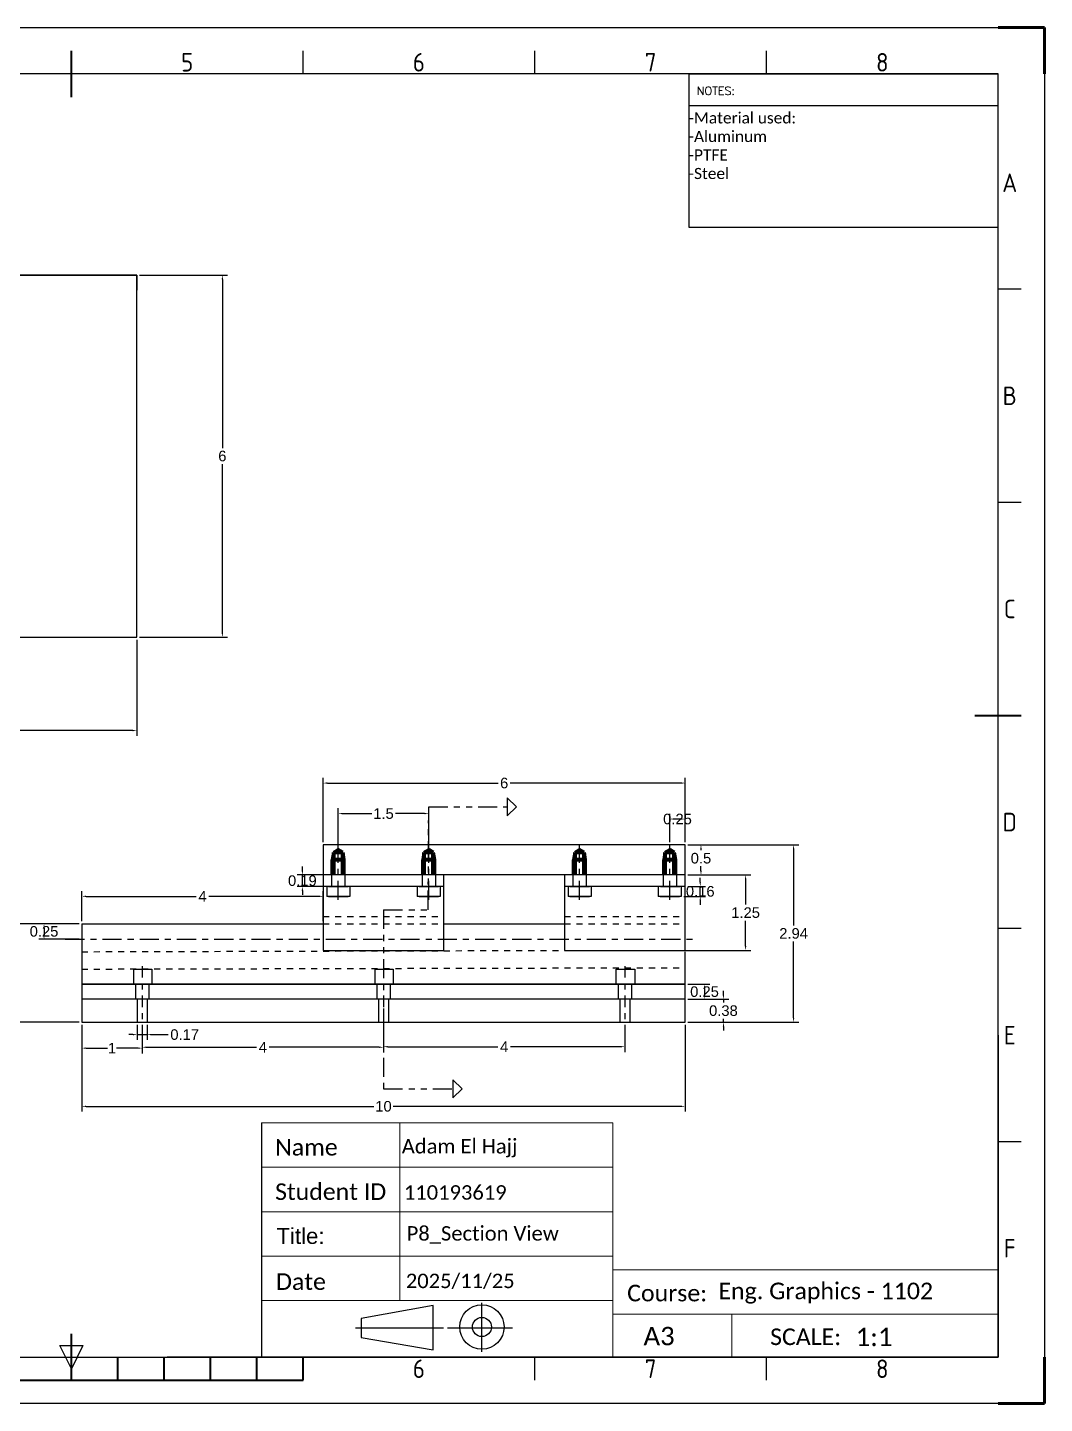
# Model space of a CAD drawing. Header units: inches. Extents: x 2714.6 to 2746.9, y 1797.3 to 1820.1.
# Drawn here: x 2730.04 to 2746.89, y 1797.26 to 1820.07 of the extents above; entities that cross this region are included whole.
import ezdxf
from ezdxf.enums import TextEntityAlignment as Align

# ---------------------------------------------------------------- set-up
doc = ezdxf.new("R2010")
doc.units = ezdxf.units.IN
doc.header["$LTSCALE"] = 0.01
for name, pattern in [('ACAD_ISO02W100', [15, 12, -3]), ('CENTER', [50.8, 31.75, -6.35, 6.35, -6.35]), ('CENTER2', [28.575, 19.05, -3.175, 3.175, -3.175]), ('HIDDEN', [9.525, 6.35, -3.175]), ('PHANTOM', [63.5, 31.75, -6.35, 6.35, -6.35, 6.35, -6.35])]:
    doc.linetypes.add(name, pattern=pattern)
for name, color, linetype in [('2', 32, 'Continuous'), ('Center Lines', 160, 'CENTER'), ('Hidden Lines', 240, 'HIDDEN'), ('KADR', 2, 'Continuous'), ('Phantom', 90, 'PHANTOM')]:
    doc.layers.add(name, color=color, linetype=linetype)
for name, color, linetype, lineweight in [('AM_BOR', 7, 'Continuous', 50), ('H', 7, 'Continuous', 100), ('MA_AUX', 90, 'Continuous', 20), ('TEXT', 3, 'Continuous', 5)]:
    doc.layers.add(name, color=color, linetype=linetype, lineweight=lineweight)
doc.styles.add('ACISOTS', font='isocp.shx')
doc.styles.add('ROMANT', font='romant.shx', dxfattribs={"height": 500})
doc.styles.get("Standard").update_dxf_attribs({"font": 'arial.ttf'})
doc.dimstyles.new('ISO-25', dxfattribs={"dimscale": 0.07, "dimtxt": 2.5, "dimasz": 1, "dimexe": 1.25, "dimexo": 0.625, "dimtad": 0, "dimtih": 1, "dimtoh": 1, "dimdsep": 46, "dimtxsty": 'Standard', "dimcen": 1, "dimadec": 0, "dimazin": 0, "dimtfac": 1, "dimtmove": 0, "dimatfit": 3, "dimfxl": 1, "dimarcsym": 0})

# ---------------------------------------------------------------- blocks, each defined once
blk = doc.blocks.new('ISO_A3')
for p, q in [((410, 287), (10, 287)), ((410, 10), (410, 287)), ((10, 10), (410, 10))]:
    blk.add_line(p, q)
at = {"layer": 'AM_BOR', "color": 1, "lineweight": 25}
for p, q in [((0, 297), (420, 297)), ((420, 297), (420, 0)), ((260, 287), (260, 292)), ((310, 287), (310, 292)), ((360, 287), (360, 292)), ((415, 240.5), (410, 240.5)), ((415, 194.5), (410, 194.5)), ((415, 102.5), (410, 102.5)), ((415, 56.5), (410, 56.5)), ((210, 7.5), (207.5, 12.5)), ((207.5, 12.5), (212.5, 12.5)), ((212.5, 12.5), (210, 7.5)), ((310, 5), (310, 10)), ((360, 5), (360, 10)), ((420, 0), (0, 0))]:
    blk.add_line(p, q, dxfattribs=at)
at = {"layer": 'AM_BOR'}
for p, q in [((420, 297), (410, 297)), ((420, 287), (420, 297)), ((420, 0), (420, 10)), ((420, 0), (410, 0))]:
    blk.add_line(p, q, dxfattribs=at)
at = {"layer": 'AM_BOR', "color": 2, "lineweight": 35}
for p, q in [((210, 282), (210, 292)), ((405, 148.5), (415, 148.5)), ((210, 5), (210, 15)), ((220, 5), (220, 10)), ((230, 5), (230, 10)), ((240, 5), (240, 10)), ((250, 5), (250, 10)), ((260, 5), (260, 10)), ((160, 5), (260, 5))]:
    blk.add_line(p, q, dxfattribs=at)
at = {"layer": 'AM_BOR', "color": 1, "lineweight": 25, "style": 'ACISOTS'}
for s, p in [('5', (235, 289.5)), ('6', (285, 289.5)), ('7', (335, 289.5)), ('8', (385, 289.5)), ('A', (412.5, 263.5)), ('B', (412.5, 217.5)), ('C', (412.5, 171.5)), ('D', (412.5, 125.5)), ('E', (412.5, 79.5)), ('F', (412.5, 33.5)), ('6', (285, 7.5)), ('7', (335, 7.5)), ('8', (385, 7.5))]:
    blk.add_text(s, height=4, dxfattribs=at).set_placement(p, align=Align.MIDDLE)
blk = doc.blocks.new('*U14')
at = {"layer": 'Center Lines', "color": 0, "linetype": 'CENTER2', "transparency": 16777216}
blk.add_line((0, 0.425), (0, -0.713), dxfattribs=at)
blk = doc.blocks.new('*U15')
at = {"layer": 'Center Lines', "color": 0, "linetype": 'CENTER2', "transparency": 16777216}
blk.add_line((0, 0.425), (0, -0.713), dxfattribs=at)
blk = doc.blocks.new('*U16')
at = {"layer": 'Center Lines', "color": 0, "linetype": 'CENTER2', "transparency": 16777216}
blk.add_line((0, 0.425), (0, -0.713), dxfattribs=at)
blk = doc.blocks.new('*D17')
at = {"color": 0, "lineweight": -2, "transparency": 16777216}
for p, q in [((2731.896, 1815.967), (2733.355, 1815.967)), ((2733.268, 1815.897), (2733.268, 1813.1)), ((2733.268, 1810.037), (2733.268, 1812.834)), ((2731.896, 1809.967), (2733.355, 1809.967))]:
    blk.add_line(p, q, dxfattribs=at)
at = {"color": 0, "transparency": 16777216}
for points in [[(2733.256, 1815.897), (2733.28, 1815.897), (2733.268, 1815.967)], [(2733.256, 1810.037), (2733.28, 1810.037), (2733.268, 1809.967)]]:
    blk.add_solid(points, dxfattribs=at)
at = {"layer": 'Defpoints', "color": 0, "transparency": 16777216}
for p in [(2731.852, 1815.967), (2731.852, 1809.967), (2733.268, 1809.967)]:
    blk.add_point(p, dxfattribs=at)
at = {"color": 0, "transparency": 16777216, "insert": (2733.268, 1812.967), "char_height": 0.175, "attachment_point": 5}
blk.add_mtext('6', dxfattribs=at)
blk = doc.blocks.new('*D19')
at = {"color": 0, "lineweight": -2, "transparency": 16777216}
for p, q in [((2721.852, 1809.923), (2721.852, 1808.329)), ((2731.852, 1809.923), (2731.852, 1808.329)), ((2721.922, 1808.416), (2726.691, 1808.416)), ((2731.782, 1808.416), (2727.012, 1808.416))]:
    blk.add_line(p, q, dxfattribs=at)
at = {"color": 0, "transparency": 16777216}
for points in [[(2721.922, 1808.428), (2721.922, 1808.405), (2721.852, 1808.416)], [(2731.782, 1808.428), (2731.782, 1808.405), (2731.852, 1808.416)]]:
    blk.add_solid(points, dxfattribs=at)
at = {"layer": 'Defpoints', "color": 0, "transparency": 16777216}
for p in [(2721.852, 1809.967), (2731.852, 1809.967), (2731.852, 1808.416)]:
    blk.add_point(p, dxfattribs=at)
at = {"color": 0, "transparency": 16777216, "insert": (2726.852, 1808.416), "char_height": 0.175, "attachment_point": 5}
blk.add_mtext('10', dxfattribs=at)
blk = doc.blocks.new('*D23')
at = {"color": 0, "lineweight": -2, "transparency": 16777216}
for p, q in [((2735.939, 1803.539), (2735.939, 1803.087)), ((2739.939, 1803.539), (2739.939, 1803.087)), ((2736.009, 1803.175), (2737.835, 1803.175)), ((2739.869, 1803.175), (2738.043, 1803.175))]:
    blk.add_line(p, q, dxfattribs=at)
at = {"color": 0, "transparency": 16777216}
for points in [[(2736.009, 1803.187), (2736.009, 1803.163), (2735.939, 1803.175)], [(2739.869, 1803.187), (2739.869, 1803.163), (2739.939, 1803.175)]]:
    blk.add_solid(points, dxfattribs=at)
at = {"layer": 'Defpoints', "color": 0, "transparency": 16777216}
for p in [(2735.939, 1803.583), (2739.939, 1803.583), (2739.939, 1803.175)]:
    blk.add_point(p, dxfattribs=at)
at = {"color": 0, "transparency": 16777216, "insert": (2737.939, 1803.175), "char_height": 0.175, "attachment_point": 5}
blk.add_mtext('4', dxfattribs=at)
blk = doc.blocks.new('*D24')
at = {"color": 0, "lineweight": -2, "transparency": 16777216}
for p, q in [((2735.939, 1803.539), (2735.939, 1803.079)), ((2731.939, 1803.331), (2731.939, 1803.079)), ((2732.009, 1803.166), (2733.835, 1803.166)), ((2735.869, 1803.166), (2734.043, 1803.166))]:
    blk.add_line(p, q, dxfattribs=at)
at = {"color": 0, "transparency": 16777216}
for points in [[(2732.009, 1803.178), (2732.009, 1803.154), (2731.939, 1803.166)], [(2735.869, 1803.178), (2735.869, 1803.154), (2735.939, 1803.166)]]:
    blk.add_solid(points, dxfattribs=at)
at = {"layer": 'Defpoints', "color": 0, "transparency": 16777216}
for p in [(2735.939, 1803.583), (2731.939, 1803.375), (2735.939, 1803.166)]:
    blk.add_point(p, dxfattribs=at)
at = {"color": 0, "transparency": 16777216, "insert": (2733.939, 1803.166), "char_height": 0.175, "attachment_point": 5}
blk.add_mtext('4', dxfattribs=at)
blk = doc.blocks.new('*D25')
at = {"color": 0, "lineweight": -2, "transparency": 16777216}
for p, q in [((2730.895, 1805.212), (2730.225, 1805.212)), ((2730.312, 1805.142), (2730.312, 1805.029)), ((2730.895, 1804.959), (2730.225, 1804.959))]:
    blk.add_line(p, q, dxfattribs=at)
at = {"color": 0, "transparency": 16777216}
for points in [[(2730.301, 1805.142), (2730.324, 1805.142), (2730.312, 1805.212)], [(2730.301, 1805.029), (2730.324, 1805.029), (2730.312, 1804.959)]]:
    blk.add_solid(points, dxfattribs=at)
at = {"layer": 'Defpoints', "color": 0, "transparency": 16777216}
for p in [(2730.939, 1805.212), (2730.312, 1804.959), (2730.939, 1804.959)]:
    blk.add_point(p, dxfattribs=at)
at = {"color": 0, "transparency": 16777216, "insert": (2730.312, 1805.086), "char_height": 0.175, "attachment_point": 5}
blk.add_mtext('0.25', dxfattribs=at)
blk = doc.blocks.new('*D26')
at = {"color": 0, "lineweight": -2, "transparency": 16777216}
for p, q in [((2730.939, 1803.539), (2730.939, 1803.064)), ((2731.939, 1803.539), (2731.939, 1803.064)), ((2731.009, 1803.151), (2731.363, 1803.151)), ((2731.869, 1803.151), (2731.515, 1803.151))]:
    blk.add_line(p, q, dxfattribs=at)
at = {"color": 0, "transparency": 16777216}
for points in [[(2731.009, 1803.163), (2731.009, 1803.14), (2730.939, 1803.151)], [(2731.869, 1803.163), (2731.869, 1803.14), (2731.939, 1803.151)]]:
    blk.add_solid(points, dxfattribs=at)
at = {"layer": 'Defpoints', "color": 0, "transparency": 16777216}
for p in [(2730.939, 1803.582), (2731.939, 1803.582), (2731.939, 1803.151)]:
    blk.add_point(p, dxfattribs=at)
at = {"color": 0, "transparency": 16777216, "insert": (2731.439, 1803.151), "char_height": 0.175, "attachment_point": 5}
blk.add_mtext('1', dxfattribs=at)
blk = doc.blocks.new('*D27')
at = {"color": 0, "lineweight": -2, "transparency": 16777216}
for p, q in [((2731.856, 1803.539), (2731.856, 1803.287)), ((2732.022, 1803.539), (2732.022, 1803.287)), ((2731.786, 1803.375), (2731.716, 1803.375)), ((2731.856, 1803.375), (2732.022, 1803.375)), ((2732.092, 1803.375), (2732.372, 1803.375))]:
    blk.add_line(p, q, dxfattribs=at)
at = {"color": 0, "transparency": 16777216}
for points in [[(2731.786, 1803.387), (2731.786, 1803.363), (2731.856, 1803.375)], [(2732.092, 1803.387), (2732.092, 1803.363), (2732.022, 1803.375)]]:
    blk.add_solid(points, dxfattribs=at)
at = {"layer": 'Defpoints', "color": 0, "transparency": 16777216}
for p in [(2731.856, 1803.583), (2732.022, 1803.583), (2732.022, 1803.375)]:
    blk.add_point(p, dxfattribs=at)
at = {"color": 0, "transparency": 16777216, "insert": (2732.643, 1803.375), "char_height": 0.175, "attachment_point": 5}
blk.add_mtext('0.17', dxfattribs=at)
blk = doc.blocks.new('*D28')
at = {"color": 0, "lineweight": -2, "transparency": 16777216}
for p, q in [((2740.983, 1804.212), (2741.347, 1804.212)), ((2741.26, 1804.142), (2741.26, 1804.032)), ((2740.983, 1803.962), (2741.347, 1803.962))]:
    blk.add_line(p, q, dxfattribs=at)
at = {"color": 0, "transparency": 16777216}
for points in [[(2741.248, 1804.142), (2741.271, 1804.142), (2741.26, 1804.212)], [(2741.248, 1804.032), (2741.271, 1804.032), (2741.26, 1803.962)]]:
    blk.add_solid(points, dxfattribs=at)
at = {"layer": 'Defpoints', "color": 0, "transparency": 16777216}
for p in [(2740.939, 1804.212), (2740.939, 1803.962), (2741.26, 1803.962)]:
    blk.add_point(p, dxfattribs=at)
at = {"color": 0, "transparency": 16777216, "insert": (2741.26, 1804.087), "char_height": 0.175, "attachment_point": 5}
blk.add_mtext('0.25', dxfattribs=at)
blk = doc.blocks.new('*D29')
at = {"color": 0, "lineweight": -2, "transparency": 16777216}
for p, q in [((2741.573, 1804.032), (2741.573, 1804.102)), ((2740.983, 1803.962), (2741.661, 1803.962)), ((2741.573, 1803.962), (2741.573, 1803.906)), ((2740.983, 1803.582), (2741.661, 1803.582)), ((2741.573, 1803.582), (2741.573, 1803.639)), ((2741.573, 1803.512), (2741.573, 1803.442))]:
    blk.add_line(p, q, dxfattribs=at)
at = {"color": 0, "transparency": 16777216}
for points in [[(2741.562, 1804.032), (2741.585, 1804.032), (2741.573, 1803.962)], [(2741.562, 1803.512), (2741.585, 1803.512), (2741.573, 1803.582)]]:
    blk.add_solid(points, dxfattribs=at)
at = {"layer": 'Defpoints', "color": 0, "transparency": 16777216}
for p in [(2740.939, 1803.962), (2741.573, 1803.962), (2740.939, 1803.582)]:
    blk.add_point(p, dxfattribs=at)
at = {"color": 0, "transparency": 16777216, "insert": (2741.573, 1803.772), "char_height": 0.175, "attachment_point": 5}
blk.add_mtext('0.38', dxfattribs=at)
blk = doc.blocks.new('*D30')
at = {"color": 0, "lineweight": -2, "transparency": 16777216}
for p, q in [((2740.983, 1806.022), (2742.028, 1806.022)), ((2741.941, 1805.952), (2741.941, 1805.53)), ((2741.941, 1804.842), (2741.941, 1805.264)), ((2738.983, 1804.772), (2742.028, 1804.772))]:
    blk.add_line(p, q, dxfattribs=at)
at = {"color": 0, "transparency": 16777216}
for points in [[(2741.929, 1805.952), (2741.952, 1805.952), (2741.941, 1806.022)], [(2741.929, 1804.842), (2741.952, 1804.842), (2741.941, 1804.772)]]:
    blk.add_solid(points, dxfattribs=at)
at = {"layer": 'Defpoints', "color": 0, "transparency": 16777216}
for p in [(2740.939, 1806.022), (2741.941, 1806.022), (2738.939, 1804.772)]:
    blk.add_point(p, dxfattribs=at)
at = {"color": 0, "transparency": 16777216, "insert": (2741.941, 1805.397), "char_height": 0.175, "attachment_point": 5}
blk.add_mtext('1.25', dxfattribs=at)
blk = doc.blocks.new('*D31')
at = {"color": 0, "lineweight": -2, "transparency": 16777216}
for p, q in [((2740.983, 1806.522), (2741.289, 1806.522)), ((2741.201, 1806.452), (2741.201, 1806.432)), ((2741.201, 1806.092), (2741.201, 1806.166)), ((2740.983, 1806.022), (2741.289, 1806.022))]:
    blk.add_line(p, q, dxfattribs=at)
at = {"color": 0, "transparency": 16777216}
for points in [[(2741.189, 1806.452), (2741.213, 1806.452), (2741.201, 1806.522)], [(2741.189, 1806.092), (2741.213, 1806.092), (2741.201, 1806.022)]]:
    blk.add_solid(points, dxfattribs=at)
at = {"layer": 'Defpoints', "color": 0, "transparency": 16777216}
for p in [(2740.939, 1806.522), (2740.939, 1806.022), (2741.201, 1806.022)]:
    blk.add_point(p, dxfattribs=at)
at = {"color": 0, "transparency": 16777216, "insert": (2741.201, 1806.299), "char_height": 0.175, "attachment_point": 5}
blk.add_mtext('0.5', dxfattribs=at)
blk = doc.blocks.new('*D33')
at = {"color": 0, "lineweight": -2, "transparency": 16777216}
for p, q in [((2730.895, 1805.212), (2728.91, 1805.212)), ((2728.997, 1805.142), (2728.997, 1804.53)), ((2728.997, 1803.652), (2728.997, 1804.264)), ((2730.895, 1803.582), (2728.91, 1803.582))]:
    blk.add_line(p, q, dxfattribs=at)
at = {"color": 0, "transparency": 16777216}
for points in [[(2728.986, 1805.142), (2729.009, 1805.142), (2728.997, 1805.212)], [(2728.986, 1803.652), (2729.009, 1803.652), (2728.997, 1803.582)]]:
    blk.add_solid(points, dxfattribs=at)
at = {"layer": 'Defpoints', "color": 0, "transparency": 16777216}
for p in [(2728.997, 1805.212), (2730.939, 1805.212), (2730.939, 1803.582)]:
    blk.add_point(p, dxfattribs=at)
at = {"color": 0, "transparency": 16777216, "insert": (2728.997, 1804.397), "char_height": 0.175, "attachment_point": 5}
blk.add_mtext('1.63', dxfattribs=at)
blk = doc.blocks.new('*D34')
at = {"color": 0, "lineweight": -2, "transparency": 16777216}
for p, q in [((2735.189, 1806.484), (2735.189, 1807.127)), ((2735.259, 1807.039), (2735.744, 1807.039)), ((2736.619, 1807.039), (2736.135, 1807.039)), ((2736.689, 1806.484), (2736.689, 1807.127))]:
    blk.add_line(p, q, dxfattribs=at)
at = {"color": 0, "transparency": 16777216}
for points in [[(2735.259, 1807.051), (2735.259, 1807.028), (2735.189, 1807.039)], [(2736.619, 1807.051), (2736.619, 1807.028), (2736.689, 1807.039)]]:
    blk.add_solid(points, dxfattribs=at)
at = {"layer": 'Defpoints', "color": 0, "transparency": 16777216}
for p in [(2736.689, 1807.039), (2735.189, 1806.441), (2736.689, 1806.441)]:
    blk.add_point(p, dxfattribs=at)
at = {"color": 0, "transparency": 16777216, "insert": (2735.939, 1807.039), "char_height": 0.175, "attachment_point": 5}
blk.add_mtext('1.5', dxfattribs=at)
blk = doc.blocks.new('*D35')
at = {"color": 0, "lineweight": -2, "transparency": 16777216}
for p, q in [((2734.939, 1806.566), (2734.939, 1807.633)), ((2735.009, 1807.546), (2737.838, 1807.546)), ((2740.869, 1807.546), (2738.041, 1807.546)), ((2740.939, 1806.566), (2740.939, 1807.633))]:
    blk.add_line(p, q, dxfattribs=at)
at = {"color": 0, "transparency": 16777216}
for points in [[(2735.009, 1807.558), (2735.009, 1807.534), (2734.939, 1807.546)], [(2740.869, 1807.558), (2740.869, 1807.534), (2740.939, 1807.546)]]:
    blk.add_solid(points, dxfattribs=at)
at = {"layer": 'Defpoints', "color": 0, "transparency": 16777216}
for p in [(2740.939, 1807.546), (2734.939, 1806.522), (2740.939, 1806.522)]:
    blk.add_point(p, dxfattribs=at)
at = {"color": 0, "transparency": 16777216, "insert": (2737.939, 1807.546), "char_height": 0.175, "attachment_point": 5}
blk.add_mtext('6', dxfattribs=at)
blk = doc.blocks.new('*D36')
at = {"color": 0, "lineweight": -2, "transparency": 16777216}
for p, q in [((2740.684, 1806.566), (2740.684, 1807.037)), ((2740.939, 1806.566), (2740.939, 1807.037)), ((2740.869, 1806.949), (2740.754, 1806.949))]:
    blk.add_line(p, q, dxfattribs=at)
at = {"color": 0, "transparency": 16777216}
for points in [[(2740.754, 1806.961), (2740.754, 1806.938), (2740.684, 1806.949)], [(2740.869, 1806.961), (2740.869, 1806.938), (2740.939, 1806.949)]]:
    blk.add_solid(points, dxfattribs=at)
at = {"layer": 'Defpoints', "color": 0, "transparency": 16777216}
for p in [(2740.684, 1806.949), (2740.684, 1806.522), (2740.939, 1806.522)]:
    blk.add_point(p, dxfattribs=at)
at = {"color": 0, "transparency": 16777216, "insert": (2740.812, 1806.949), "char_height": 0.175, "attachment_point": 5}
blk.add_mtext('0.25', dxfattribs=at)
blk = doc.blocks.new('*D44')
at = {"color": 0, "lineweight": -2, "transparency": 16777216}
for p, q in [((2730.939, 1805.256), (2730.939, 1805.756)), ((2731.009, 1805.668), (2732.835, 1805.668)), ((2734.869, 1805.668), (2733.043, 1805.668)), ((2734.939, 1805.256), (2734.939, 1805.756))]:
    blk.add_line(p, q, dxfattribs=at)
at = {"color": 0, "transparency": 16777216}
for points in [[(2731.009, 1805.68), (2731.009, 1805.657), (2730.939, 1805.668)], [(2734.869, 1805.68), (2734.869, 1805.657), (2734.939, 1805.668)]]:
    blk.add_solid(points, dxfattribs=at)
at = {"layer": 'Defpoints', "color": 0, "transparency": 16777216}
for p in [(2734.939, 1805.668), (2730.939, 1805.212), (2734.939, 1805.212)]:
    blk.add_point(p, dxfattribs=at)
at = {"color": 0, "transparency": 16777216, "insert": (2732.939, 1805.668), "char_height": 0.175, "attachment_point": 5}
blk.add_mtext('4', dxfattribs=at)
blk = doc.blocks.new('*D47')
at = {"color": 0, "lineweight": -2, "transparency": 16777216}
for p, q in [((2730.939, 1803.539), (2730.939, 1802.099)), ((2740.939, 1803.539), (2740.939, 1802.099)), ((2731.009, 1802.186), (2735.779, 1802.186)), ((2740.869, 1802.186), (2736.1, 1802.186))]:
    blk.add_line(p, q, dxfattribs=at)
at = {"color": 0, "transparency": 16777216}
for points in [[(2731.009, 1802.198), (2731.009, 1802.175), (2730.939, 1802.186)], [(2740.869, 1802.198), (2740.869, 1802.175), (2740.939, 1802.186)]]:
    blk.add_solid(points, dxfattribs=at)
at = {"layer": 'Defpoints', "color": 0, "transparency": 16777216}
for p in [(2730.939, 1803.582), (2740.939, 1803.582), (2740.939, 1802.186)]:
    blk.add_point(p, dxfattribs=at)
at = {"color": 0, "transparency": 16777216, "insert": (2735.939, 1802.186), "char_height": 0.175, "attachment_point": 5}
blk.add_mtext('10', dxfattribs=at)
blk = doc.blocks.new('*D48')
at = {"color": 0, "lineweight": -2, "transparency": 16777216}
for p, q in [((2740.983, 1805.832), (2741.277, 1805.832)), ((2741.189, 1805.902), (2741.189, 1805.972)), ((2741.189, 1805.668), (2741.189, 1805.832)), ((2740.918, 1805.668), (2741.277, 1805.668)), ((2741.189, 1805.598), (2741.189, 1805.528))]:
    blk.add_line(p, q, dxfattribs=at)
at = {"color": 0, "transparency": 16777216}
for points in [[(2741.177, 1805.902), (2741.201, 1805.902), (2741.189, 1805.832)], [(2741.177, 1805.598), (2741.201, 1805.598), (2741.189, 1805.668)]]:
    blk.add_solid(points, dxfattribs=at)
at = {"layer": 'Defpoints', "color": 0, "transparency": 16777216}
for p in [(2740.939, 1805.832), (2741.189, 1805.832), (2740.874, 1805.668)]:
    blk.add_point(p, dxfattribs=at)
at = {"color": 0, "transparency": 16777216, "insert": (2741.189, 1805.75), "char_height": 0.175, "attachment_point": 5}
blk.add_mtext('0.16', dxfattribs=at)
blk = doc.blocks.new('*D49')
at = {"color": 0, "lineweight": -2, "transparency": 16777216}
for p, q in [((2740.983, 1806.522), (2742.824, 1806.522)), ((2742.736, 1806.452), (2742.736, 1805.185)), ((2742.736, 1803.652), (2742.736, 1804.919)), ((2740.983, 1803.582), (2742.824, 1803.582))]:
    blk.add_line(p, q, dxfattribs=at)
at = {"color": 0, "transparency": 16777216}
for points in [[(2742.724, 1806.452), (2742.748, 1806.452), (2742.736, 1806.522)], [(2742.724, 1803.652), (2742.748, 1803.652), (2742.736, 1803.582)]]:
    blk.add_solid(points, dxfattribs=at)
at = {"layer": 'Defpoints', "color": 0, "transparency": 16777216}
for p in [(2740.939, 1806.522), (2742.736, 1806.522), (2740.939, 1803.582)]:
    blk.add_point(p, dxfattribs=at)
at = {"color": 0, "transparency": 16777216, "insert": (2742.736, 1805.052), "char_height": 0.175, "attachment_point": 5}
blk.add_mtext('2.94', dxfattribs=at)
blk = doc.blocks.new('*D53')
at = {"color": 0, "lineweight": -2, "transparency": 16777216}
for p, q in [((2734.594, 1806.092), (2734.594, 1806.162)), ((2735.035, 1806.022), (2734.507, 1806.022)), ((2735.035, 1805.832), (2734.507, 1805.832)), ((2734.594, 1805.832), (2734.594, 1806.022)), ((2734.594, 1805.762), (2734.594, 1805.692))]:
    blk.add_line(p, q, dxfattribs=at)
at = {"color": 0, "transparency": 16777216}
for points in [[(2734.583, 1806.092), (2734.606, 1806.092), (2734.594, 1806.022)], [(2734.583, 1805.762), (2734.606, 1805.762), (2734.594, 1805.832)]]:
    blk.add_solid(points, dxfattribs=at)
at = {"layer": 'Defpoints', "color": 0, "transparency": 16777216}
for p in [(2734.594, 1806.022), (2735.079, 1806.022), (2735.079, 1805.832)]:
    blk.add_point(p, dxfattribs=at)
at = {"color": 0, "transparency": 16777216, "insert": (2734.594, 1805.927), "char_height": 0.175, "attachment_point": 5}
blk.add_mtext('0.19', dxfattribs=at)

msp = doc.modelspace()

# ---------------------------------------------------------------- linework, layer by layer
for p, q in [((2731.852, 1815.967), (2721.852, 1815.967)), ((2725.852, 1815.967), (2731.852, 1815.967)), ((2731.852, 1815.967), (2731.852, 1815.717)), ((2731.852, 1809.967), (2731.852, 1815.967)), ((2731.852, 1809.967), (2731.852, 1815.967)), ((2721.852, 1809.967), (2731.852, 1809.967)), ((2725.852, 1809.967), (2731.852, 1809.967)), ((2734.999, 1805.832), (2734.999, 1805.668)), ((2735.079, 1806.022), (2735.079, 1805.832)), ((2735.299, 1806.022), (2735.299, 1805.832)), ((2735.379, 1805.832), (2735.379, 1805.668)), ((2736.499, 1805.832), (2736.499, 1805.668)), ((2736.579, 1806.022), (2736.579, 1805.832)), ((2736.799, 1806.022), (2736.799, 1805.832)), ((2736.879, 1805.832), (2736.879, 1805.668)), ((2738.999, 1805.832), (2738.999, 1805.668)), ((2739.079, 1806.022), (2739.079, 1805.832)), ((2739.299, 1806.022), (2739.299, 1805.832)), ((2739.379, 1805.832), (2739.379, 1805.668)), ((2740.494, 1805.832), (2740.494, 1805.668)), ((2740.574, 1806.022), (2740.574, 1805.832)), ((2740.794, 1806.022), (2740.794, 1805.832)), ((2740.874, 1805.832), (2740.874, 1805.668)), ((2735.379, 1805.668), (2734.999, 1805.668)), ((2736.879, 1805.668), (2736.499, 1805.668)), ((2739.379, 1805.668), (2738.999, 1805.668)), ((2740.874, 1805.668), (2740.494, 1805.668)), ((2731.798, 1804.213), (2731.798, 1804.463)), ((2731.798, 1804.463), (2732.101, 1804.463)), ((2735.798, 1804.213), (2735.798, 1804.463)), ((2735.798, 1804.463), (2736.101, 1804.462)), ((2739.798, 1804.212), (2739.798, 1804.462)), ((2739.798, 1804.462), (2740.104, 1804.462)), ((2740.104, 1804.462), (2740.104, 1804.212)), ((2731.829, 1804.213), (2731.829, 1803.963)), ((2732.049, 1804.213), (2732.049, 1803.963)), ((2735.829, 1804.213), (2735.829, 1803.963)), ((2736.049, 1804.213), (2736.049, 1803.963)), ((2739.829, 1804.212), (2739.829, 1803.962)), ((2740.049, 1804.212), (2740.049, 1803.962)), ((2731.856, 1803.963), (2731.856, 1803.583)), ((2732.022, 1803.963), (2732.022, 1803.583)), ((2735.856, 1803.963), (2735.856, 1803.583)), ((2736.022, 1803.963), (2736.022, 1803.583)), ((2739.856, 1803.962), (2739.856, 1803.582)), ((2740.022, 1803.962), (2740.022, 1803.582))]:
    msp.add_line(p, q)
at = {"color": 7, "true_color": 0xffffff}
for p, q in [((2740.939, 1806.522), (2734.939, 1806.522)), ((2734.939, 1806.522), (2734.939, 1806.022)), ((2740.939, 1806.022), (2740.939, 1806.522)), ((2736.939, 1806.022), (2734.939, 1806.022)), ((2734.939, 1806.022), (2734.939, 1804.772)), ((2740.939, 1806.022), (2734.939, 1806.022)), ((2736.939, 1805.832), (2734.939, 1805.832)), ((2735.028, 1805.832), (2735.351, 1805.832)), ((2736.528, 1805.832), (2736.851, 1805.832)), ((2736.939, 1804.772), (2736.939, 1806.022)), ((2740.939, 1806.022), (2738.939, 1806.022)), ((2738.939, 1806.022), (2738.939, 1804.772)), ((2740.939, 1805.832), (2738.939, 1805.832)), ((2739.028, 1805.832), (2739.351, 1805.832)), ((2740.528, 1805.832), (2740.851, 1805.832)), ((2740.939, 1804.772), (2740.939, 1806.022)), ((2735.028, 1805.668), (2735.351, 1805.668)), ((2736.528, 1805.668), (2736.851, 1805.668)), ((2739.028, 1805.668), (2739.351, 1805.668)), ((2740.523, 1805.668), (2740.846, 1805.668)), ((2730.939, 1805.212), (2734.939, 1805.212)), ((2730.939, 1805.212), (2730.939, 1804.212)), ((2736.939, 1805.212), (2738.939, 1805.212)), ((2734.939, 1804.772), (2736.939, 1804.772)), ((2738.939, 1804.772), (2740.939, 1804.772)), ((2740.939, 1804.212), (2740.941, 1804.749)), ((2732.101, 1804.462), (2732.101, 1804.212)), ((2736.101, 1804.462), (2736.101, 1804.212)), ((2740.939, 1804.212), (2730.939, 1804.212)), ((2730.939, 1804.212), (2730.939, 1803.962)), ((2730.939, 1804.212), (2740.939, 1804.212)), ((2732.101, 1804.212), (2731.778, 1804.212)), ((2736.101, 1804.212), (2735.778, 1804.212)), ((2740.101, 1804.212), (2739.778, 1804.212)), ((2740.939, 1803.962), (2740.939, 1804.212)), ((2740.939, 1803.962), (2730.939, 1803.962)), ((2730.939, 1803.962), (2730.939, 1803.582)), ((2740.939, 1803.582), (2740.939, 1803.962)), ((2730.939, 1803.582), (2740.939, 1803.582))]:
    msp.add_line(p, q, dxfattribs=at)
at = {"color": 1, "linetype": 'CENTER'}
for p, q in [((2735.189, 1805.608), (2735.189, 1806.522)), ((2736.689, 1805.608), (2736.689, 1806.522)), ((2739.189, 1805.608), (2739.189, 1806.522)), ((2740.684, 1805.608), (2740.684, 1806.522))]:
    msp.add_line(p, q, dxfattribs=at)
at = {"lineweight": 100}
for p, q in [((2735.114, 1806.397), (2735.094, 1806.272)), ((2735.284, 1806.272), (2735.094, 1806.272)), ((2735.094, 1806.022), (2735.094, 1806.272)), ((2735.114, 1806.397), (2735.189, 1806.441)), ((2735.114, 1806.022), (2735.114, 1806.397)), ((2735.264, 1806.397), (2735.114, 1806.397)), ((2735.264, 1806.397), (2735.189, 1806.441)), ((2735.264, 1806.022), (2735.264, 1806.397)), ((2735.284, 1806.272), (2735.264, 1806.397)), ((2735.284, 1806.022), (2735.284, 1806.272)), ((2736.614, 1806.397), (2736.594, 1806.272)), ((2736.784, 1806.272), (2736.594, 1806.272)), ((2736.594, 1806.022), (2736.594, 1806.272)), ((2736.614, 1806.397), (2736.689, 1806.441)), ((2736.614, 1806.022), (2736.614, 1806.397)), ((2736.764, 1806.397), (2736.614, 1806.397)), ((2736.764, 1806.397), (2736.689, 1806.441)), ((2736.764, 1806.022), (2736.764, 1806.397)), ((2736.784, 1806.272), (2736.764, 1806.397)), ((2736.784, 1806.022), (2736.784, 1806.272)), ((2739.114, 1806.397), (2739.094, 1806.272)), ((2739.284, 1806.272), (2739.094, 1806.272)), ((2739.094, 1806.022), (2739.094, 1806.272)), ((2739.114, 1806.397), (2739.189, 1806.441)), ((2739.114, 1806.022), (2739.114, 1806.397)), ((2739.264, 1806.397), (2739.114, 1806.397)), ((2739.264, 1806.397), (2739.189, 1806.441)), ((2739.264, 1806.022), (2739.264, 1806.397)), ((2739.284, 1806.272), (2739.264, 1806.397)), ((2739.284, 1806.022), (2739.284, 1806.272)), ((2740.609, 1806.397), (2740.589, 1806.272)), ((2740.779, 1806.272), (2740.589, 1806.272)), ((2740.589, 1806.022), (2740.589, 1806.272)), ((2740.609, 1806.397), (2740.684, 1806.441)), ((2740.609, 1806.022), (2740.609, 1806.397)), ((2740.759, 1806.397), (2740.609, 1806.397)), ((2740.759, 1806.397), (2740.684, 1806.441)), ((2740.759, 1806.022), (2740.759, 1806.397)), ((2740.779, 1806.272), (2740.759, 1806.397)), ((2740.779, 1806.022), (2740.779, 1806.272))]:
    msp.add_line(p, q, dxfattribs=at)
at = {"color": 7, "linetype": 'ACAD_ISO02W100', "true_color": 0xffffff}
msp.add_line((2739.189, 1805.668), (2739.267, 1805.668), dxfattribs=at)
at = {"layer": '2', "color": 4, "linetype": 'Continuous'}
for p, q in [((2746.126, 1803.367), (2746.126, 1798.028)), ((2733.918, 1801.913), (2733.918, 1798.028)), ((2746.126, 1798.028), (2732.352, 1798.028))]:
    msp.add_line(p, q, dxfattribs=at)
at = {"layer": '2', "color": 6}
for p, q in [((2737.571, 1798.119), (2737.571, 1798.928)), ((2735.476, 1798.514), (2736.932, 1798.514)), ((2737, 1798.514), (2738.079, 1798.514))]:
    msp.add_line(p, q, dxfattribs=at)
at = {"layer": '2', "color": 30}
msp.add_lwpolyline([(2735.57, 1798.354), (2736.763, 1798.148), (2736.763, 1798.884), (2735.57, 1798.67)], close=True, dxfattribs=at)
for radius in [0.368, 0.158]:
    msp.add_circle((2737.57, 1798.528), radius, dxfattribs=at)
at = {"layer": 'Center Lines'}
msp.add_line((2730.663, 1804.959), (2741.141, 1804.959), dxfattribs=at)
at = {"layer": 'Hidden Lines'}
for p, q in [((2734.939, 1805.334), (2736.939, 1805.334)), ((2734.939, 1805.212), (2736.939, 1805.212)), ((2738.939, 1805.334), (2740.939, 1805.334)), ((2738.939, 1805.212), (2740.939, 1805.212)), ((2730.939, 1804.75), (2738.939, 1804.772)), ((2730.939, 1804.462), (2740.939, 1804.485))]:
    msp.add_line(p, q, dxfattribs=at)
at = {"layer": 'KADR', "color": 6}
for p, q in [((2741.002, 1819.304), (2741.002, 1816.76)), ((2741.002, 1819.304), (2746.126, 1819.304)), ((2746.126, 1816.449), (2746.126, 1819.304)), ((2741.002, 1818.782), (2746.126, 1818.782)), ((2741.002, 1816.76), (2746.126, 1816.76))]:
    msp.add_line(p, q, dxfattribs=at)
at = {"layer": 'Phantom'}
for p, q in [((2737.991, 1807.303), (2737.991, 1807.001)), ((2737.991, 1807.303), (2738.141, 1807.152)), ((2736.679, 1805.445), (2736.689, 1807.152)), ((2736.689, 1807.152), (2737.991, 1807.152)), ((2737.991, 1807.001), (2738.141, 1807.152)), ((2735.939, 1805.445), (2735.939, 1802.475)), ((2735.939, 1805.445), (2736.679, 1805.445)), ((2737.089, 1802.626), (2737.089, 1802.325)), ((2737.089, 1802.626), (2737.24, 1802.475)), ((2735.939, 1802.475), (2737.089, 1802.475)), ((2737.089, 1802.325), (2737.24, 1802.475))]:
    msp.add_line(p, q, dxfattribs=at)
at = {"layer": 'TEXT', "color": 4}
for p, q in [((2739.741, 1801.913), (2733.918, 1801.913)), ((2736.208, 1798.968), (2736.208, 1801.913)), ((2739.741, 1801.913), (2739.741, 1798.028)), ((2739.741, 1801.177), (2733.918, 1801.177)), ((2739.741, 1800.44), (2733.918, 1800.44)), ((2739.741, 1799.704), (2733.918, 1799.704)), ((2746.126, 1799.475), (2739.741, 1799.475)), ((2739.741, 1798.968), (2733.918, 1798.968)), ((2739.741, 1798.739), (2746.126, 1798.739)), ((2741.713, 1798.028), (2741.713, 1798.739)), ((2746.126, 1798.028), (2740.304, 1798.028))]:
    msp.add_line(p, q, dxfattribs=at)

# ---------------------------------------------------------------- block references
at = {"lineweight": 0, "xscale": 0.07680880245030648, "yscale": 0.07680880245030648, "zscale": 0.07680880245030648}
msp.add_blockref('ISO_A3', (2714.635, 1797.26), dxfattribs=at)
at = {"layer": 'Center Lines', "linetype": 'CENTER2'}
for name, p in [('*U16', (2731.939, 1804.088)), ('*U15', (2735.939, 1804.088)), ('*U14', (2739.939, 1804.087))]:
    msp.add_blockref(name, p, dxfattribs=at)

# ---------------------------------------------------------------- texts
at = {"layer": 'H', "color": 150, "linetype": 'Continuous', "lineweight": 13, "attachment_point": 4}
for s, insert, char_height, width in [('{\\fCalibri|b0|i0|c0|p34;Name}', (2734.142, 1801.507), 0.275, 2.49461), ('\\pxt18;{\\fCalibri|b0|i0|c0|p34;Student ID}', (2734.142, 1800.77), 0.275, 9.65167), ('Title: ', (2734.164, 1800.035), 0.2636, 1.37466), ('\\pxt18;{\\fCalibri|b0|i0|c0|p34;Date}', (2734.158, 1799.279), 0.275, 9.65167), ('\\pxt18;{\\fCalibri|b0|i0|c0|p34;Course:}', (2739.978, 1799.089), 0.275, 9.65167), ('\\pxt18;{\\fCalibri|b0|i0|c0|p34;Eng. Graphics - 1102}', (2741.49, 1799.089), 0.275, 9.65167), ('\\pxt18;{\\fCalibri|b0|i0|c0|p34;SCALE: }', (2742.347, 1798.364), 0.275, 9.65167)]:
    msp.add_mtext(s, dxfattribs=dict(at, insert=insert, char_height=char_height, width=width))
at = {"layer": 'H', "color": 2, "linetype": 'Continuous', "lineweight": 13, "char_height": 0.30556, "width": 3.58967, "attachment_point": 4}
for s, insert in [('\\pxt18;{\\fCalibri|b0|i0|c178|p34;\\C241;A3 }', (2740.248, 1798.376)), ('\\pxt18;{\\fCalibri|b0|i0|c0|p34;\\C241;1:1}', (2743.765, 1798.363))]:
    msp.add_mtext(s, dxfattribs=dict(at, insert=insert))
at = {"layer": 'KADR', "color": 4, "style": 'ROMANT'}
msp.add_text('NOTES:', height=0.135, dxfattribs=at).set_placement((2741.133, 1818.955))
at = {"layer": 'MA_AUX', "color": 150, "linetype": 'Continuous', "lineweight": 13, "attachment_point": 4}
for s, insert, char_height, width in [('\\pxt18;{\\fCalibri|b0|i0|c0|p34;\\C3;-Material used: \\P-Aluminum\\P-PTFE \\P-Steel}', (2740.998, 1818.112), 0.18434, 4.5571), ('{\\fCalibri|b0|i0|c0|p34;\\C3;Adam El Hajj}', (2736.242, 1801.493), 0.23964, 4.25672), ('\\pxt18;{\\fCalibri|b0|i0|c0|p34;\\C3;110193619}', (2736.276, 1800.757), 0.23964, 1.80994), ('\\pxt18;{\\fCalibri|b0|i0|c0|p34;\\C3;P8_Section View}', (2736.323, 1800.055), 0.23964, 3.18491), ('\\pxt18;{\\fCalibri|b0|i0|c0|p34;\\C3;2025/11/25}', (2736.309, 1799.284), 0.23964, 1.80994)]:
    msp.add_mtext(s, dxfattribs=dict(at, insert=insert, char_height=char_height, width=width))

# ---------------------------------------------------------------- dimensions: what is measured, and where the dimension line sits
for base, p1, p2, picture, middle in [((2733.268, 1809.967), (2731.852, 1815.967), (2731.852, 1809.967), '*D17', (2733.268, 1812.967)), ((2742.736, 1806.522), (2740.939, 1803.582), (2740.939, 1806.522), '*D49', (2742.736, 1805.052)), ((2728.997, 1805.212), (2730.939, 1803.582), (2730.939, 1805.212), '*D33', (2728.997, 1804.397))]:
    dim = msp.add_linear_dim(base=base, p1=p1, p2=p2, angle=90, dimstyle='ISO-25')
    dim.commit()
    dim.dimension.update_dxf_attribs({"geometry": picture, "text_midpoint": middle})
for base, p1, p2, picture, middle in [((2731.852, 1808.416), (2721.852, 1809.967), (2731.852, 1809.967), '*D19', (2726.852, 1808.416)), ((2740.684062, 1806.949176), (2740.939059, 1806.522368), (2740.684062, 1806.522368), '*D36', (2740.81156, 1806.949176)), ((2740.939, 1802.186), (2730.939, 1803.582), (2740.939, 1803.582), '*D47', (2735.939, 1802.186)), ((2732.022, 1803.375), (2731.856, 1803.583), (2732.022, 1803.583), '*D27', (2732.643, 1803.375)), ((2735.939, 1803.166), (2731.939, 1803.375), (2735.939, 1803.583), '*D24', (2733.939, 1803.166))]:
    dim = msp.add_linear_dim(base=base, p1=p1, p2=p2, dimstyle='ISO-25')
    dim.commit()
    dim.dimension.update_dxf_attribs({"geometry": picture, "text_midpoint": middle, "dimtype": 160})
for base, p1, p2, picture, middle in [((2740.939, 1807.546), (2734.939, 1806.522), (2740.939, 1806.522), '*D35', (2737.939, 1807.546)), ((2736.689, 1807.039), (2735.189, 1806.441), (2736.689, 1806.441), '*D34', (2735.939, 1807.039)), ((2734.939, 1805.668), (2730.939, 1805.212), (2734.939, 1805.212), '*D44', (2732.939, 1805.668)), ((2731.939, 1803.151), (2730.939, 1803.582), (2731.939, 1803.582), '*D26', (2731.439, 1803.151)), ((2739.939, 1803.175), (2735.939, 1803.583), (2739.939, 1803.583), '*D23', (2737.939, 1803.175))]:
    dim = msp.add_linear_dim(base=base, p1=p1, p2=p2, dimstyle='ISO-25')
    dim.commit()
    dim.dimension.update_dxf_attribs({"geometry": picture, "text_midpoint": middle})
for base, p1, p2, picture, middle in [((2741.201, 1806.022), (2740.939, 1806.522), (2740.939, 1806.022), '*D31', (2741.201, 1806.299)), ((2734.594, 1806.022), (2735.079, 1805.832), (2735.079, 1806.022), '*D53', (2734.594, 1805.927)), ((2741.941, 1806.022), (2738.939, 1804.772), (2740.939, 1806.022), '*D30', (2741.941, 1805.397)), ((2741.189, 1805.832), (2740.874, 1805.668), (2740.939, 1805.832), '*D48', (2741.189, 1805.75)), ((2730.312, 1804.959), (2730.939, 1805.212), (2730.939, 1804.959), '*D25', (2730.312, 1805.086)), ((2741.26, 1803.962), (2740.939, 1804.212), (2740.939, 1803.962), '*D28', (2741.26, 1804.087)), ((2741.573, 1803.962), (2740.939, 1803.582), (2740.939, 1803.962), '*D29', (2741.573, 1803.772))]:
    dim = msp.add_linear_dim(base=base, p1=p1, p2=p2, angle=90, dimstyle='ISO-25')
    dim.commit()
    dim.dimension.update_dxf_attribs({"geometry": picture, "text_midpoint": middle, "dimtype": 160})

doc.saveas('drawing.dxf')
